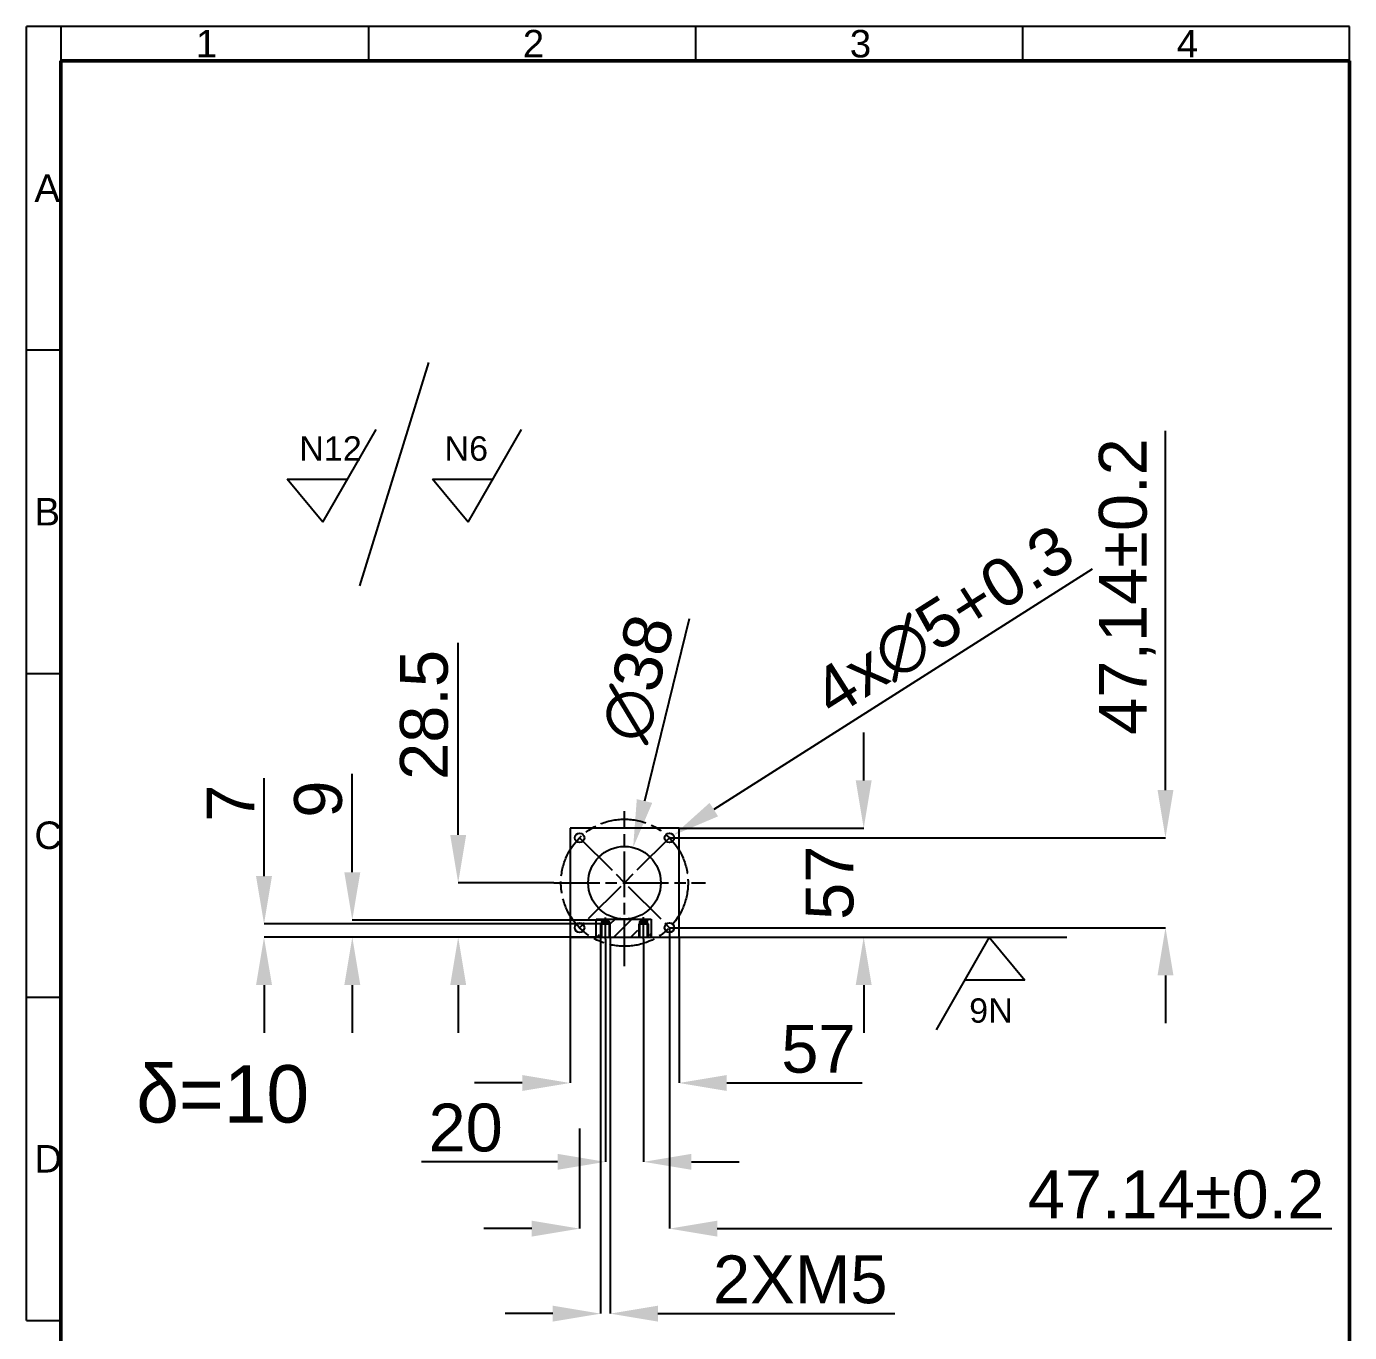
# Model space of a CAD drawing. Header units: millimetres. Extents: x 3500 to 4192, y -3475 to -2442.
# Drawn here: x 3500 to 4192, y -3125 to -2442 of the extents above; entities that cross this region are included whole.
import ezdxf

# ---------------------------------------------------------------- set-up
doc = ezdxf.new("R2010")
doc.units = ezdxf.units.MM
doc.header["$MEASUREMENT"] = 0
doc.linetypes.add('ACAD_ISO02W100', pattern=[15, 12, -3])
doc.linetypes.add('ACAD_ISO08W100', pattern=[36, 24, -3, 6, -3])
doc.layers.get('Defpoints').update_dxf_attribs({"linetype": 'ACAD_ISO02W100'})
doc.layers.add('Crta_05', color=1, linetype='Continuous', lineweight=50)
for name, color, linetype in [('Layer1', 1, 'ACAD_ISO08W100'), ('Layer2', 4, 'Continuous'), ('Layer3', 5, 'Continuous'), ('RAHM2', 1, 'Continuous')]:
    doc.layers.add(name, color=color, linetype=linetype)
doc.styles.get("Standard").update_dxf_attribs({"font": 'arial.ttf'})
doc.dimstyles.get("Standard").update_dxf_attribs({"dimscale": 5, "dimtxt": 5, "dimasz": 5, "dimexe": 0, "dimexo": 0, "dimgap": 1, "dimtad": 1, "dimdec": 4, "dimzin": 12, "dimdsep": 46, "dimtxsty": 'Standard', "dimcen": 0.09, "dimadec": 0, "dimazin": 0, "dimtfac": 1, "dimtdec": 4, "dimtofl": 0, "dimtmove": 0, "dimatfit": 3, "dimfxl": 1, "dimtolj": 1, "dimtzin": 0, "dimarcsym": 0})

# ---------------------------------------------------------------- blocks, each defined once
blk = doc.blocks.new('*D2')
at = {"layer": 'Defpoints', "color": 0, "transparency": 16777216}
for p in [(3840.87, -2861.01), (3840.87, -2918.01), (3937.46, -2918.01)]:
    blk.add_point(p, dxfattribs=at)
at = {"layer": 'Layer2', "color": 0, "lineweight": -2, "transparency": 16777216}
for p, q in [((3937.46, -2836.01), (3937.46, -2811.01)), ((3840.87, -2861.01), (3937.46, -2861.01)), ((3840.87, -2918.01), (3937.46, -2918.01)), ((3937.46, -2943.01), (3937.46, -2968.01))]:
    blk.add_line(p, q, dxfattribs=at)
at = {"layer": 'Layer2', "color": 0, "transparency": 16777216}
for points in [[(3933.29, -2836.01), (3941.62, -2836.01), (3937.46, -2861.01)], [(3933.29, -2943.01), (3941.62, -2943.01), (3937.46, -2918.01)]]:
    blk.add_solid(points, dxfattribs=at)
at = {"layer": 'Layer2', "color": 0, "transparency": 16777216, "insert": (3919.74, -2889.51), "char_height": 25, "attachment_point": 5, "rotation": 90}
blk.add_mtext('\\A1;57', dxfattribs=at)
blk = doc.blocks.new('*D3')
at = {"layer": 'Defpoints', "color": 0, "transparency": 16777216}
for p in [(3783.87, -2918.01), (3840.87, -2918.01), (3783.87, -2994.23)]:
    blk.add_point(p, dxfattribs=at)
at = {"layer": 'Layer2', "color": 0, "lineweight": -2, "transparency": 16777216}
for p, q in [((3783.87, -2918.01), (3783.87, -2994.23)), ((3840.87, -2918.01), (3840.87, -2994.23)), ((3758.87, -2994.23), (3733.87, -2994.23)), ((3865.87, -2994.23), (3936.68, -2994.23))]:
    blk.add_line(p, q, dxfattribs=at)
at = {"layer": 'Layer2', "color": 0, "transparency": 16777216}
for points in [[(3758.87, -2990.06), (3758.87, -2998.4), (3783.87, -2994.23)], [(3865.87, -2990.06), (3865.87, -2998.4), (3840.87, -2994.23)]]:
    blk.add_solid(points, dxfattribs=at)
at = {"layer": 'Layer2', "color": 0, "transparency": 16777216, "insert": (3913.77, -2976.52), "char_height": 25, "attachment_point": 5}
blk.add_mtext('\\A1;57', dxfattribs=at)
blk = doc.blocks.new('*D4')
at = {"layer": 'Defpoints', "color": 0, "transparency": 16777216}
for p in [(3816.89, -2871.06), (3807.85, -2907.97)]:
    blk.add_point(p, dxfattribs=at)
at = {"layer": 'Layer2', "color": 0, "lineweight": -2, "transparency": 16777216}
for p, q in [((3846.16, -2751.52), (3822.83, -2846.77)), ((3811.92, -2889.51), (3812.82, -2889.51)), ((3812.37, -2889.96), (3812.37, -2889.06))]:
    blk.add_line(p, q, dxfattribs=at)
at = {"layer": 'Layer2', "color": 0, "transparency": 16777216}
blk.add_solid([(3818.79, -2845.78), (3826.88, -2847.76), (3816.89, -2871.06)], dxfattribs=at)
at = {"layer": 'Layer2', "color": 0, "transparency": 16777216, "insert": (3819.53, -2782.62), "char_height": 25, "attachment_point": 5, "rotation": 76.24004}
blk.add_mtext('\\A1;∅38', dxfattribs=at)
blk = doc.blocks.new('*D5')
at = {"layer": 'Defpoints', "color": 0, "transparency": 16777216}
for p in [(3725.39, -2889.51), (3775.44, -2889.51), (3783.87, -2918.01)]:
    blk.add_point(p, dxfattribs=at)
at = {"layer": 'Layer2', "color": 0, "lineweight": -2, "transparency": 16777216}
for p, q in [((3725.39, -2864.51), (3725.39, -2763.96)), ((3775.44, -2889.51), (3725.39, -2889.51)), ((3783.87, -2918.01), (3725.39, -2918.01)), ((3725.39, -2943.01), (3725.39, -2968.01))]:
    blk.add_line(p, q, dxfattribs=at)
at = {"layer": 'Layer2', "color": 0, "transparency": 16777216}
for points in [[(3721.23, -2864.51), (3729.56, -2864.51), (3725.39, -2889.51)], [(3721.23, -2943.01), (3729.56, -2943.01), (3725.39, -2918.01)]]:
    blk.add_solid(points, dxfattribs=at)
at = {"layer": 'Layer2', "color": 0, "transparency": 16777216, "insert": (3707.63, -2801.73), "char_height": 25, "attachment_point": 5, "rotation": 90}
blk.add_mtext('\\A1;28.5', dxfattribs=at)
blk = doc.blocks.new('*D7')
at = {"layer": 'Defpoints', "color": 0, "transparency": 16777216}
for p in [(3833.76, -2867.35), (3837.98, -2864.67)]:
    blk.add_point(p, dxfattribs=at)
at = {"layer": 'Layer2', "color": 0, "lineweight": -2, "transparency": 16777216}
for p, q in [((4056.94, -2725.46), (3859.07, -2851.26)), ((3835.42, -2866.01), (3836.32, -2866.01)), ((3835.87, -2866.46), (3835.87, -2865.56))]:
    blk.add_line(p, q, dxfattribs=at)
at = {"layer": 'Layer2', "color": 0, "transparency": 16777216}
blk.add_solid([(3856.84, -2847.74), (3861.31, -2854.77), (3837.98, -2864.67)], dxfattribs=at)
at = {"layer": 'Layer2', "color": 0, "transparency": 16777216, "insert": (3979.35, -2752.9), "char_height": 25, "attachment_point": 5, "rotation": 32.44769}
blk.add_mtext('\\A1;4x∅5+0.3', dxfattribs=at)
blk = doc.blocks.new('*D6')
at = {"layer": 'Defpoints', "color": 0, "transparency": 16777216}
for p in [(3835.87, -2913.01), (3788.87, -3018.05), (3835.87, -3070.4)]:
    blk.add_point(p, dxfattribs=at)
at = {"layer": 'Layer2', "color": 0, "lineweight": -2, "transparency": 16777216}
for p, q in [((3835.87, -2913.01), (3835.87, -3070.4)), ((3788.87, -3018.05), (3788.87, -3070.4)), ((3763.87, -3070.4), (3738.87, -3070.4)), ((3860.87, -3070.4), (4182.23, -3070.4))]:
    blk.add_line(p, q, dxfattribs=at)
at = {"layer": 'Layer2', "color": 0, "transparency": 16777216}
for points in [[(3763.87, -3066.24), (3763.87, -3074.57), (3788.87, -3070.4)], [(3860.87, -3066.24), (3860.87, -3074.57), (3835.87, -3070.4)]]:
    blk.add_solid(points, dxfattribs=at)
at = {"layer": 'Layer2', "color": 0, "transparency": 16777216, "insert": (4100.81, -3052.64), "char_height": 25, "attachment_point": 5}
blk.add_mtext('\\A1;47.14%%P0.2', dxfattribs=at)
blk = doc.blocks.new('*D8')
at = {"layer": 'Defpoints', "color": 0, "transparency": 16777216}
for p in [(3835.87, -2866.01), (4095.28, -2866.01), (3835.87, -2913.01)]:
    blk.add_point(p, dxfattribs=at)
at = {"layer": 'Layer2', "color": 0, "lineweight": -2, "transparency": 16777216}
for p, q in [((4095.28, -2841.01), (4095.28, -2653.18)), ((3835.87, -2866.01), (4095.28, -2866.01)), ((3835.87, -2913.01), (4095.28, -2913.01)), ((4095.28, -2938.01), (4095.28, -2963.01))]:
    blk.add_line(p, q, dxfattribs=at)
at = {"layer": 'Layer2', "color": 0, "transparency": 16777216}
for points in [[(4091.12, -2841.01), (4099.45, -2841.01), (4095.28, -2866.01)], [(4091.12, -2938.01), (4099.45, -2938.01), (4095.28, -2913.01)]]:
    blk.add_solid(points, dxfattribs=at)
at = {"layer": 'Layer2', "color": 0, "transparency": 16777216, "insert": (4075.26, -2734.59), "char_height": 25, "attachment_point": 5, "rotation": 90}
blk.add_mtext('\\A1;47,14%%P0.2', dxfattribs=at)
blk = doc.blocks.new('*D9')
at = {"layer": 'Defpoints', "color": 0, "transparency": 16777216}
for p in [(3799.87, -2918.01), (3804.87, -2918.01), (3804.87, -3114.87)]:
    blk.add_point(p, dxfattribs=at)
at = {"layer": 'Layer2', "color": 0, "lineweight": -2, "transparency": 16777216}
for p, q in [((3799.87, -2918.01), (3799.87, -3114.87)), ((3804.87, -2918.01), (3804.87, -3114.87)), ((3774.87, -3114.87), (3749.87, -3114.87)), ((3829.87, -3114.87), (3953.68, -3114.87))]:
    blk.add_line(p, q, dxfattribs=at)
at = {"layer": 'Layer2', "color": 0, "transparency": 16777216}
for points in [[(3774.87, -3110.7), (3774.87, -3119.03), (3799.87, -3114.87)], [(3829.87, -3110.7), (3829.87, -3119.03), (3804.87, -3114.87)]]:
    blk.add_solid(points, dxfattribs=at)
at = {"layer": 'Layer2', "color": 0, "transparency": 16777216, "insert": (3904.27, -3097.1), "char_height": 25, "attachment_point": 5}
blk.add_mtext('\\A1;2XM5', dxfattribs=at)
blk = doc.blocks.new('*D10')
at = {"layer": 'Defpoints', "color": 0, "transparency": 16777216}
for p in [(3623.84, -2911.01), (3800.28, -2911.01), (3799.87, -2918.01)]:
    blk.add_point(p, dxfattribs=at)
at = {"layer": 'Layer2', "color": 0, "lineweight": -2, "transparency": 16777216}
for p, q in [((3623.84, -2886.01), (3623.84, -2834.83)), ((3800.28, -2911.01), (3623.84, -2911.01)), ((3799.87, -2918.01), (3623.84, -2918.01)), ((3623.84, -2943.01), (3623.84, -2968.01))]:
    blk.add_line(p, q, dxfattribs=at)
at = {"layer": 'Layer2', "color": 0, "transparency": 16777216}
for points in [[(3619.67, -2886.01), (3628.01, -2886.01), (3623.84, -2911.01)], [(3619.67, -2943.01), (3628.01, -2943.01), (3623.84, -2918.01)]]:
    blk.add_solid(points, dxfattribs=at)
at = {"layer": 'Layer2', "color": 0, "transparency": 16777216, "insert": (3606.34, -2847.92), "char_height": 25, "attachment_point": 5, "rotation": 90}
blk.add_mtext('\\A1;7', dxfattribs=at)
blk = doc.blocks.new('*D11')
at = {"layer": 'Defpoints', "color": 0, "transparency": 16777216}
for p in [(3670.01, -2909.01), (3802.37, -2909.01), (3799.87, -2918.01)]:
    blk.add_point(p, dxfattribs=at)
at = {"layer": 'Layer2', "color": 0, "lineweight": -2, "transparency": 16777216}
for p, q in [((3670.01, -2884.01), (3670.01, -2832.57)), ((3802.37, -2909.01), (3670.01, -2909.01)), ((3799.87, -2918.01), (3670.01, -2918.01)), ((3670.01, -2943.01), (3670.01, -2968.01))]:
    blk.add_line(p, q, dxfattribs=at)
at = {"layer": 'Layer2', "color": 0, "transparency": 16777216}
for points in [[(3665.85, -2884.01), (3674.18, -2884.01), (3670.01, -2909.01)], [(3665.85, -2943.01), (3674.18, -2943.01), (3670.01, -2918.01)]]:
    blk.add_solid(points, dxfattribs=at)
at = {"layer": 'Layer2', "color": 0, "transparency": 16777216, "insert": (3652.25, -2845.79), "char_height": 25, "attachment_point": 5, "rotation": 90}
blk.add_mtext('\\A1;9', dxfattribs=at)
blk = doc.blocks.new('*D12')
at = {"layer": 'Defpoints', "color": 0, "transparency": 16777216}
for p in [(3802.37, -2919.08), (3822.37, -2919.08), (3802.37, -3035.47)]:
    blk.add_point(p, dxfattribs=at)
at = {"layer": 'Layer2', "color": 0, "lineweight": -2, "transparency": 16777216}
for p, q in [((3802.37, -2919.08), (3802.37, -3035.47)), ((3822.37, -2919.08), (3822.37, -3035.47)), ((3777.37, -3035.47), (3706.21, -3035.47)), ((3847.37, -3035.47), (3872.37, -3035.47))]:
    blk.add_line(p, q, dxfattribs=at)
at = {"layer": 'Layer2', "color": 0, "transparency": 16777216}
for points in [[(3777.37, -3031.3), (3777.37, -3039.64), (3802.37, -3035.47)], [(3847.37, -3031.3), (3847.37, -3039.64), (3822.37, -3035.47)]]:
    blk.add_solid(points, dxfattribs=at)
at = {"layer": 'Layer2', "color": 0, "transparency": 16777216, "insert": (3729.29, -3017.7), "char_height": 25, "attachment_point": 5}
blk.add_mtext('\\A1;20', dxfattribs=at)

msp = doc.modelspace()

# ---------------------------------------------------------------- hatches: boundary and pattern name
at = {"layer": 'Layer3'}
h = msp.add_hatch(dxfattribs=at)
h.set_pattern_fill('ANSI31', color=256, scale=50)
h.set_pattern_definition([(45, (-2892.467, -2201.482), (-4.4194174, 4.4194174), [])])
h.paths.add_polyline_path([(3812.36678, -2908.54791), (3802.36678, -2908.54791), (3802.36678, -2909.01031), (3804.86678, -2910.01031), (3804.86678, -2911.01031), (3805.36678, -2911.01031), (3805.36678, -2918.01031), (3812.36678, -2918.01031)])
h.paths.add_polyline_path([(3819.36678, -2911.01031), (3819.86678, -2911.01031), (3819.86678, -2910.01031), (3822.36678, -2909.01031), (3822.36678, -2908.54791), (3821.2108, -2908.54791), (3812.36678, -2908.54791), (3812.36678, -2918.01031), (3819.36678, -2918.01031)])
h.paths.add_polyline_path([(3799.36678, -2911.01031), (3799.86678, -2911.01031), (3799.86678, -2910.01031), (3802.36678, -2909.01031), (3802.36678, -2908.54791), (3797.47076, -2908.54791), (3797.47076, -2918.01031), (3799.36678, -2918.01031)])
h.paths.add_polyline_path([(3826.39414, -2908.54791), (3822.36678, -2908.54791), (3822.36678, -2909.01031), (3824.86678, -2910.01031), (3824.86678, -2911.01031), (3825.36678, -2911.01031), (3825.36678, -2918.01031), (3826.39414, -2918.01031)])

# ---------------------------------------------------------------- linework, layer by layer
for p, q in [((3840.86678, -2861.01031), (3783.86678, -2861.01031)), ((3783.86678, -2861.01031), (3783.86678, -2918.01031)), ((3840.86678, -2918.01031), (3840.86678, -2861.01031)), ((3840.86678, -2918.01031), (3840.86678, -2861.01031)), ((3797.47076, -2918.01031), (3797.47076, -2908.54791)), ((3797.47076, -2908.54791), (3821.2108, -2908.54791)), ((3799.86678, -2911.01031), (3804.86678, -2911.01031)), ((3800.26678, -2910.01031), (3802.36678, -2908.7485)), ((3800.26678, -2910.01031), (3800.26678, -2918.01031)), ((3800.26678, -2910.01031), (3804.46678, -2910.01031)), ((3802.36678, -2908.7485), (3804.46678, -2910.01031)), ((3804.46678, -2918.01031), (3804.46678, -2910.01031)), ((3819.86678, -2911.01031), (3824.86678, -2911.01031)), ((3820.26678, -2910.01031), (3822.36678, -2908.7485)), ((3820.26678, -2910.01031), (3820.26678, -2918.01031)), ((3820.26678, -2910.01031), (3824.46678, -2910.01031)), ((3821.2108, -2908.54791), (3826.39414, -2908.54791)), ((3822.36678, -2908.7485), (3824.46678, -2910.01031)), ((3824.46678, -2918.01031), (3824.46678, -2910.01031)), ((3826.39414, -2908.54791), (3826.39414, -2918.01031)), ((3783.86678, -2918.01031), (3840.86678, -2918.01031))]:
    msp.add_line(p, q)
for centre, radius in [((3788.86678, -2866.01031), 2.5), ((3835.86678, -2866.01031), 2.5), ((3812.36678, -2889.51031), 19), ((3812.36678, -2889.51031), 19), ((3788.86678, -2913.01031), 2.5), ((3835.86678, -2913.01031), 2.5)]:
    msp.add_circle(centre, radius)
at = {"layer": 'Crta_05'}
for p, q in [((3517.61162, -2459.66427), (3517.61162, -3474.86427)), ((4191.53162, -2459.66427), (3517.61162, -2459.66427)), ((4191.53162, -3474.86427), (4191.53162, -2459.66427))]:
    msp.add_line(p, q, dxfattribs=at)
at = {"layer": 'Layer1'}
for p, q in [((3812.36678, -2933.08816), (3812.36678, -2851.99129)), ((3835.86678, -2866.01031), (3788.86678, -2913.01031)), ((3788.86678, -2866.01031), (3835.86678, -2913.01031)), ((3775.43937, -2889.51031), (3854.6656, -2889.51031)), ((3802.36678, -2918.96821), (3802.36678, -2907.72532)), ((3822.36678, -2919.0829), (3822.36678, -2907.58371))]:
    msp.add_line(p, q, dxfattribs=at)
msp.add_circle((3812.36678, -2889.51031), 33.23402, dxfattribs=at)
at = {"layer": 'Layer2'}
for p, q in [((3709.78842, -2617.34371), (3673.8119, -2734.18978)), ((3654.60404, -2700.92647), (3682.4656, -2652.49555)), ((3730.55447, -2700.92647), (3758.41603, -2652.49555)), ((3654.60404, -2700.92647), (3636.02967, -2678.42348)), ((3636.02967, -2678.42348), (3667.54966, -2678.42348)), ((3730.55447, -2700.92647), (3711.9801, -2678.42348)), ((3711.9801, -2678.42348), (3743.50009, -2678.42348)), ((3937.45541, -2918.01031), (4043.68981, -2918.01031)), ((4003.08645, -2918.01031), (3975.29106, -2966.47923)), ((4003.08645, -2918.01031), (4021.69153, -2940.48791)), ((4021.69153, -2940.48791), (3990.17157, -2940.53095))]:
    msp.add_line(p, q, dxfattribs=at)
at = {"layer": 'Layer3'}
for p, q in [((3799.86678, -2911.01031), (3799.86678, -2918.01031)), ((3804.86678, -2918.01031), (3804.86678, -2911.01031)), ((3819.86678, -2911.01031), (3819.86678, -2918.01031)), ((3824.86678, -2918.01031), (3824.86678, -2911.01031))]:
    msp.add_line(p, q, dxfattribs=at)
at = {"layer": 'RAHM2'}
for p, q in [((3517.61162, -2441.66427), (3499.61162, -2441.66427)), ((3499.61162, -3118.46427), (3499.61162, -2441.66427)), ((4191.53162, -2441.66427), (3517.61162, -2441.66427)), ((3517.61162, -2441.66427), (3517.61162, -2459.66427)), ((3678.53162, -2441.66427), (3678.53162, -2459.66427)), ((3849.53162, -2441.66427), (3849.53162, -2459.66427)), ((4020.53162, -2441.66427), (4020.53162, -2459.66427)), ((4191.53162, -2459.66427), (4191.53162, -2441.66427)), ((3499.61162, -2610.86427), (3517.61162, -2610.86427)), ((3499.61162, -2780.06427), (3517.61162, -2780.06427)), ((3499.61162, -2949.26427), (3517.61162, -2949.26427)), ((3499.61162, -3118.46427), (3517.61162, -3118.46427))]:
    msp.add_line(p, q, dxfattribs=at)

# ---------------------------------------------------------------- texts
at = {"layer": 'Layer2', "attachment_point": 1}
for s, width, insert, char_height in [('N12', 4.8228718, (3642.28706, -2656.02939), 12.753587), ('N6', 4.8228718, (3718.23749, -2656.02939), 12.753587), ('{\\Fgreeks|c238;d=10}', 50.3510728, (3557.05284, -2984.91929), 30)]:
    msp.add_mtext_dynamic_manual_height_columns(s, width=width, gutter_width=1, heights=[0], dxfattribs=dict(at, insert=insert, char_height=char_height))
at = {"layer": 'Layer2', "insert": (4015.46473, -2962.68671), "char_height": 12.753587, "attachment_point": 1, "rotation": 180.07825128}
msp.add_mtext_dynamic_manual_height_columns('N6', width=4.8228718, gutter_width=1, heights=[0], dxfattribs=at)
at = {"layer": 'RAHM2'}
for s, p in [('1', (3588.17162, -2457.86427)), ('2', (3759.17162, -2457.86427)), ('3', (3930.17162, -2457.86427)), ('4', (4101.17162, -2457.86427)), ('A', (3503.75162, -2533.46427)), ('B', (3503.75162, -2702.66427)), ('C', (3503.75162, -2871.86427)), ('D', (3503.75162, -3041.06427))]:
    msp.add_text(s, height=14.4, dxfattribs=at).set_placement(p)

# ---------------------------------------------------------------- dimensions: what is measured, and where the dimension line sits
at = {"layer": 'Layer2'}
for base, p1, p2, text, picture, middle in [((4095.28475, -2866.01031), (3835.86678, -2913.01031), (3835.86678, -2866.01031), '<>,14%%P0.2', '*D8', (4075.26088, -2734.59489)), ((3725.39172, -2889.51031), (3783.86678, -2918.01031), (3775.43937, -2889.51031), '28.5', '*D5', (3707.62739, -2801.73404))]:
    dim = msp.add_linear_dim(base=base, p1=p1, p2=p2, angle=90, text=text, dimstyle='Standard', dxfattribs=at)
    dim.commit()
    dim.dimension.update_dxf_attribs({"geometry": picture, "text_midpoint": middle})
dim = msp.add_diameter_dim_2p(p1=(3833.75708, -2867.35163), p2=(3837.97649, -2864.66898), text='4x<>+0.3', dimstyle='Standard', dxfattribs=at)
dim.commit()
dim.dimension.update_dxf_attribs({"geometry": '*D7', "text_midpoint": (3989.26068, -2768.4844), "dimtype": 163})
dim = msp.add_diameter_dim_2p(p1=(3807.84754, -2907.96502), p2=(3816.88603, -2871.05559), dimstyle='Standard', dxfattribs=at)
dim.commit()
dim.dimension.update_dxf_attribs({"geometry": '*D4', "text_midpoint": (3819.53431, -2782.61597)})
for base, p1, p2, picture, middle in [((3937.45541, -2918.01031), (3840.86678, -2861.01031), (3840.86678, -2918.01031), '*D2', (3919.74225, -2889.51031)), ((3623.83967, -2911.01031), (3799.86678, -2918.01031), (3800.28345, -2911.01031), '*D10', (3606.33967, -2847.91856)), ((3670.01177, -2909.01031), (3799.86678, -2918.01031), (3802.36678, -2909.01031), '*D11', (3652.24745, -2845.79066))]:
    dim = msp.add_linear_dim(base=base, p1=p1, p2=p2, angle=90, dimstyle='Standard', dxfattribs=at)
    dim.commit()
    dim.dimension.update_dxf_attribs({"geometry": picture, "text_midpoint": middle})
dim = msp.add_linear_dim(base=(3802.36678, -3035.46898), p1=(3822.36678, -2919.0829), p2=(3802.36678, -2919.0829), dimstyle='Standard', dxfattribs=at)
dim.commit()
dim.dimension.update_dxf_attribs({"geometry": '*D12', "text_midpoint": (3729.29039, -3017.70466)})
dim = msp.add_linear_dim(base=(3783.86678, -2994.22889), p1=(3840.86678, -2918.01031), p2=(3783.86678, -2918.01031), dimstyle='Standard', dxfattribs=at)
dim.commit()
dim.dimension.update_dxf_attribs({"geometry": '*D3', "text_midpoint": (3913.77265, -2994.22889), "dimtype": 160})
dim = msp.add_linear_dim(base=(3835.86678, -3070.40423), p1=(3788.86678, -3018.0545), p2=(3835.86678, -2913.01031), text='<>.14%%P0.2', dimstyle='Standard', dxfattribs=at)
dim.commit()
dim.dimension.update_dxf_attribs({"geometry": '*D6', "text_midpoint": (4100.81377, -3070.40423), "dimtype": 160})
dim = msp.add_linear_dim(base=(3804.86678, -3114.86829), p1=(3799.86678, -2918.01031), p2=(3804.86678, -2918.01031), text='2XM<>', dimstyle='Standard', dxfattribs=at)
dim.commit()
dim.dimension.update_dxf_attribs({"geometry": '*D9', "text_midpoint": (3904.27333, -3097.10397)})

doc.saveas('drawing.dxf')
